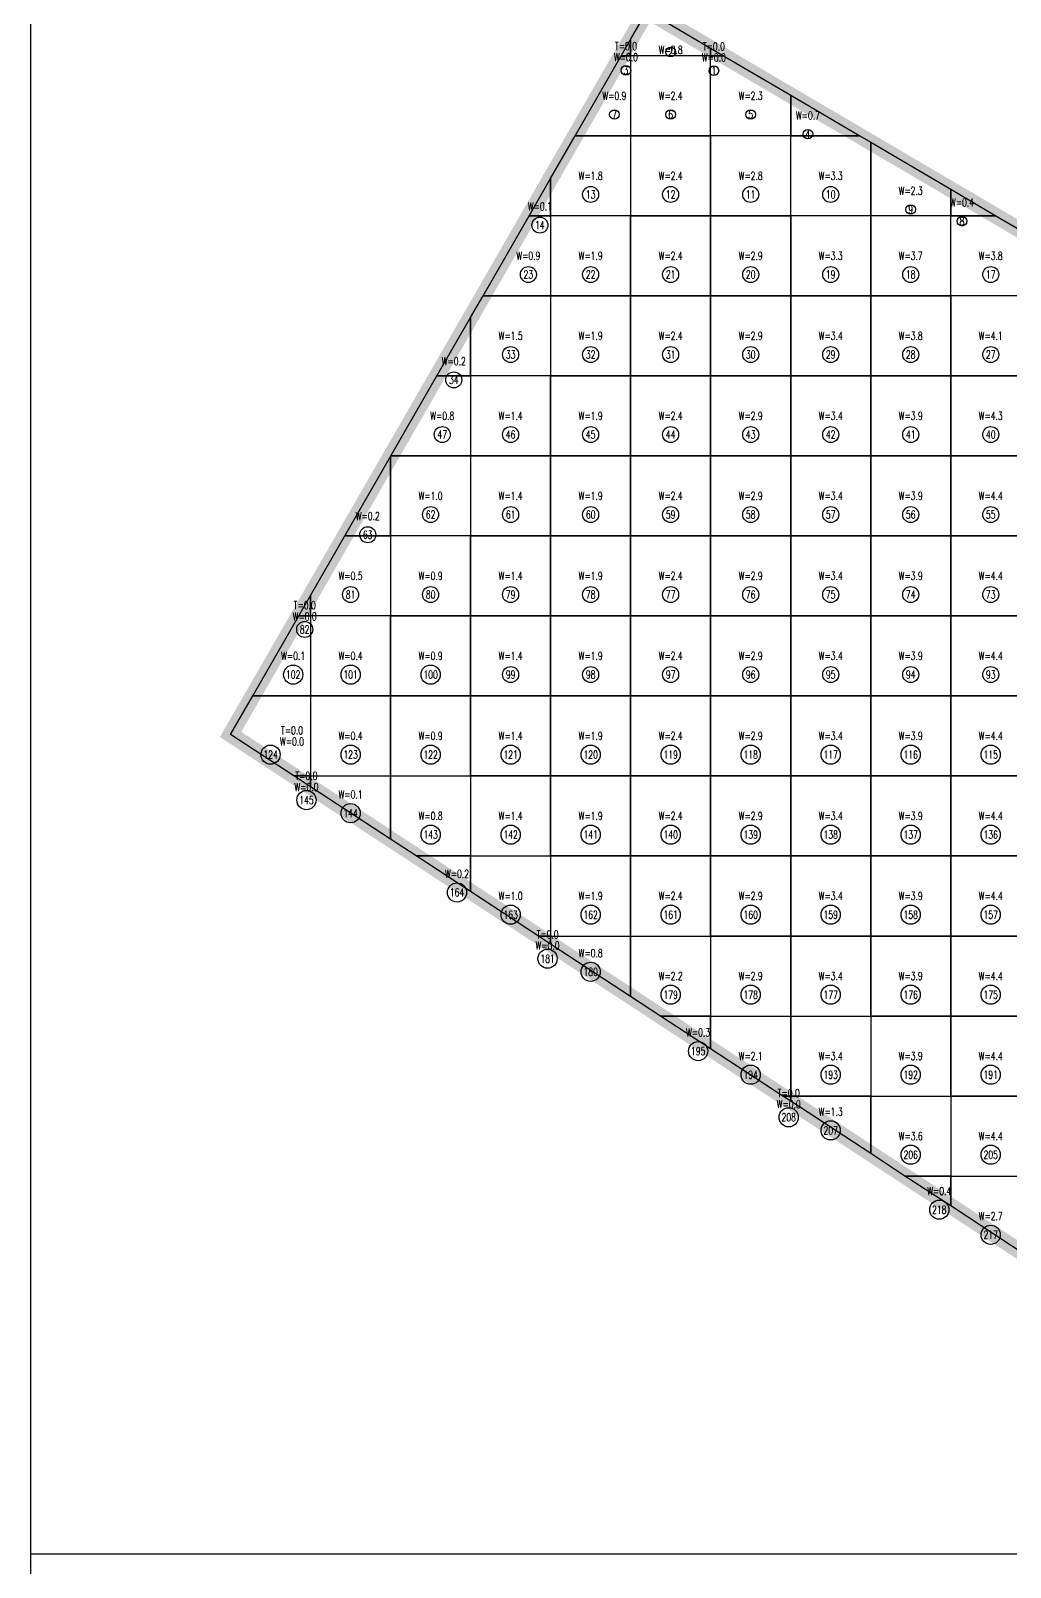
# Model space of a CAD drawing. Extents: x 4283 to 40403, y 1134 to 1764.
# Drawn here: x 6464.4 to 6525.6, y 1619.3 to 1715.3 of the extents above; entities that cross this region are included whole.
import ezdxf
from ezdxf.enums import TextEntityAlignment as Align

# ---------------------------------------------------------------- set-up
doc = ezdxf.new("R2010")
doc.units = 0
for name, color, linetype in [('tdz_5-2方格网', 2, 'Continuous'), ('tdz_5-2方格网计算', 7, 'Continuous'), ('tdz_土方计算图', 7, 'Continuous'), ('tdz_格田', 6, 'Continuous')]:
    doc.layers.add(name, color=color, linetype=linetype)
doc.styles.add('GLandNum', font='txt_____.ttf', dxfattribs={"width": 0.7, "height": 0.5})

msp = doc.modelspace()

# ---------------------------------------------------------------- linework, layer by layer
at = {"layer": 'tdz_5-2方格网', "linetype": 'Continuous'}
for points in [[(6506.897, 1714.183, 3407.996), (6506.897, 1713.71, 3407.997), (6501.897, 1713.71, 3408), (6501.897, 1714.735, 3408), (6502.923, 1716.518, 3408)], [(6501.897, 1714.735, 3408), (6501.897, 1713.71, 3408), (6501.307, 1713.71, 3408)], [(6507.702, 1713.71, 3407.996), (6506.897, 1713.71, 3407.997), (6506.897, 1714.183, 3407.996)], [(6501.307, 1713.71, 3408), (6501.897, 1713.71, 3408), (6501.897, 1708.71, 3408), (6498.429, 1708.71, 3408)], [(6501.897, 1713.71, 3408), (6501.897, 1708.71, 3408), (6506.897, 1708.71, 3408), (6506.897, 1713.71, 3407.997)], [(6511.897, 1711.245, 3407.992), (6511.897, 1708.71, 3407.995), (6506.897, 1708.71, 3408), (6506.897, 1713.71, 3407.997), (6507.702, 1713.71, 3407.996)], [(6516.211, 1708.71, 3407.988), (6511.897, 1708.71, 3407.995), (6511.897, 1711.245, 3407.992)], [(6498.429, 1708.71, 3408), (6501.897, 1708.71, 3408), (6501.897, 1703.71, 3408), (6496.897, 1703.71, 3408), (6496.897, 1706.049, 3408)], [(6501.897, 1708.71, 3408), (6501.897, 1703.71, 3408), (6506.897, 1703.71, 3408), (6506.897, 1708.71, 3408)], [(6506.897, 1708.71, 3408), (6506.897, 1703.71, 3408), (6511.897, 1703.71, 3408), (6511.897, 1708.71, 3407.995)], [(6516.897, 1708.307, 3407.988), (6516.897, 1703.71, 3407.993), (6511.897, 1703.71, 3408), (6511.897, 1708.71, 3407.995), (6516.211, 1708.71, 3407.988)], [(6521.897, 1705.368, 3407.983), (6521.897, 1703.71, 3407.985), (6516.897, 1703.71, 3407.993), (6516.897, 1708.307, 3407.988)], [(6496.897, 1706.049, 3408), (6496.897, 1703.71, 3408), (6495.551, 1703.71, 3408)], [(6524.719, 1703.71, 3407.981), (6521.897, 1703.71, 3407.985), (6521.897, 1705.368, 3407.983)], [(6495.551, 1703.71, 3408), (6496.897, 1703.71, 3408), (6496.897, 1698.71, 3408), (6492.672, 1698.71, 3408)], [(6496.897, 1703.71, 3408), (6496.897, 1698.71, 3408), (6501.897, 1698.71, 3408), (6501.897, 1703.71, 3408)], [(6501.897, 1703.71, 3408), (6501.897, 1698.71, 3408), (6506.897, 1698.71, 3408), (6506.897, 1703.71, 3408)], [(6506.897, 1703.71, 3408), (6506.897, 1698.71, 3408), (6511.897, 1698.71, 3408), (6511.897, 1703.71, 3408)], [(6511.897, 1703.71, 3408), (6511.897, 1698.71, 3408), (6516.897, 1698.71, 3407.999), (6516.897, 1703.71, 3407.993)], [(6516.897, 1703.71, 3407.993), (6516.897, 1698.71, 3407.999), (6521.897, 1698.71, 3407.991), (6521.897, 1703.71, 3407.985)], [(6526.897, 1702.43, 3407.979), (6526.897, 1698.71, 3407.983), (6521.897, 1698.71, 3407.991), (6521.897, 1703.71, 3407.985), (6524.719, 1703.71, 3407.981)], [(6492.672, 1698.71, 3408), (6496.897, 1698.71, 3408), (6496.897, 1693.71, 3408), (6491.897, 1693.71, 3408), (6491.897, 1697.363, 3408)], [(6496.897, 1698.71, 3408), (6496.897, 1693.71, 3408), (6501.897, 1693.71, 3408), (6501.897, 1698.71, 3408)], [(6501.897, 1698.71, 3408), (6501.897, 1693.71, 3408), (6506.897, 1693.71, 3408), (6506.897, 1698.71, 3408)], [(6506.897, 1698.71, 3408), (6506.897, 1693.71, 3408), (6511.897, 1693.71, 3408), (6511.897, 1698.71, 3408)], [(6511.897, 1698.71, 3408), (6511.897, 1693.71, 3408), (6516.897, 1693.71, 3408), (6516.897, 1698.71, 3407.999)], [(6516.897, 1698.71, 3407.999), (6516.897, 1693.71, 3408), (6521.897, 1693.71, 3407.997), (6521.897, 1698.71, 3407.991)], [(6521.897, 1698.71, 3407.991), (6521.897, 1693.71, 3407.997), (6526.897, 1693.71, 3407.989), (6526.897, 1698.71, 3407.983)], [(6491.897, 1697.363, 3408), (6491.897, 1693.71, 3408), (6489.794, 1693.71, 3408)], [(6489.794, 1693.71, 3408), (6491.897, 1693.71, 3408), (6491.897, 1688.71, 3408), (6486.916, 1688.71, 3408)], [(6491.897, 1693.71, 3408), (6491.897, 1688.71, 3408), (6496.897, 1688.71, 3408), (6496.897, 1693.71, 3408)], [(6496.897, 1693.71, 3408), (6496.897, 1688.71, 3408), (6501.897, 1688.71, 3408), (6501.897, 1693.71, 3408)], [(6501.897, 1693.71, 3408), (6501.897, 1688.71, 3408), (6506.897, 1688.71, 3408), (6506.897, 1693.71, 3408)], [(6506.897, 1693.71, 3408), (6506.897, 1688.71, 3408), (6511.897, 1688.71, 3408), (6511.897, 1693.71, 3408)], [(6511.897, 1693.71, 3408), (6511.897, 1688.71, 3408), (6516.897, 1688.71, 3408), (6516.897, 1693.71, 3408)], [(6516.897, 1693.71, 3408), (6516.897, 1688.71, 3408), (6521.897, 1688.71, 3408), (6521.897, 1693.71, 3407.997)], [(6521.897, 1693.71, 3407.997), (6521.897, 1688.71, 3408), (6526.897, 1688.71, 3407.995), (6526.897, 1693.71, 3407.989)], [(6486.897, 1688.677, 3408), (6486.897, 1683.71, 3408), (6484.038, 1683.71, 3408)], [(6486.916, 1688.71, 3408), (6491.897, 1688.71, 3408), (6491.897, 1683.71, 3408), (6486.897, 1683.71, 3408), (6486.897, 1688.677, 3408)], [(6491.897, 1688.71, 3408), (6491.897, 1683.71, 3408), (6496.897, 1683.71, 3408), (6496.897, 1688.71, 3408)], [(6496.897, 1688.71, 3408), (6496.897, 1683.71, 3408), (6501.897, 1683.71, 3408), (6501.897, 1688.71, 3408)], [(6501.897, 1688.71, 3408), (6501.897, 1683.71, 3408), (6506.897, 1683.71, 3408), (6506.897, 1688.71, 3408)], [(6506.897, 1688.71, 3408), (6506.897, 1683.71, 3408), (6511.897, 1683.71, 3408), (6511.897, 1688.71, 3408)], [(6511.897, 1688.71, 3408), (6511.897, 1683.71, 3408), (6516.897, 1683.71, 3408), (6516.897, 1688.71, 3408)], [(6516.897, 1688.71, 3408), (6516.897, 1683.71, 3408), (6521.897, 1683.71, 3408), (6521.897, 1688.71, 3408)], [(6521.897, 1688.71, 3408), (6521.897, 1683.71, 3408), (6526.897, 1683.71, 3408), (6526.897, 1688.71, 3407.995)], [(6484.038, 1683.71, 3408), (6486.897, 1683.71, 3408), (6486.897, 1678.71, 3408), (6481.897, 1678.71, 3408), (6481.897, 1679.991, 3408)], [(6486.897, 1683.71, 3408), (6486.897, 1678.71, 3408), (6491.897, 1678.71, 3408), (6491.897, 1683.71, 3408)], [(6491.897, 1683.71, 3408), (6491.897, 1678.71, 3408), (6496.897, 1678.71, 3408), (6496.897, 1683.71, 3408)], [(6496.897, 1683.71, 3408), (6496.897, 1678.71, 3408), (6501.897, 1678.71, 3408), (6501.897, 1683.71, 3408)], [(6501.897, 1683.71, 3408), (6501.897, 1678.71, 3408), (6506.897, 1678.71, 3408), (6506.897, 1683.71, 3408)], [(6506.897, 1683.71, 3408), (6506.897, 1678.71, 3408), (6511.897, 1678.71, 3408), (6511.897, 1683.71, 3408)], [(6511.897, 1683.71, 3408), (6511.897, 1678.71, 3408), (6516.897, 1678.71, 3408), (6516.897, 1683.71, 3408)], [(6516.897, 1683.71, 3408), (6516.897, 1678.71, 3408), (6521.897, 1678.71, 3408), (6521.897, 1683.71, 3408)], [(6521.897, 1683.71, 3408), (6521.897, 1678.71, 3408), (6526.897, 1678.71, 3408), (6526.897, 1683.71, 3408)], [(6481.897, 1679.991, 3408), (6481.897, 1678.71, 3408), (6481.16, 1678.71, 3408)], [(6481.16, 1678.71, 3408), (6481.897, 1678.71, 3408), (6481.897, 1673.71, 3408), (6478.282, 1673.71, 3408)], [(6481.897, 1678.71, 3408), (6481.897, 1673.71, 3408), (6486.897, 1673.71, 3408), (6486.897, 1678.71, 3408)], [(6486.897, 1678.71, 3408), (6486.897, 1673.71, 3408), (6491.897, 1673.71, 3408), (6491.897, 1678.71, 3408)], [(6491.897, 1678.71, 3408), (6491.897, 1673.71, 3408), (6496.897, 1673.71, 3408), (6496.897, 1678.71, 3408)], [(6496.897, 1678.71, 3408), (6496.897, 1673.71, 3408), (6501.897, 1673.71, 3408), (6501.897, 1678.71, 3408)], [(6501.897, 1678.71, 3408), (6501.897, 1673.71, 3408), (6506.897, 1673.71, 3408), (6506.897, 1678.71, 3408)], [(6506.897, 1678.71, 3408), (6506.897, 1673.71, 3408), (6511.897, 1673.71, 3408), (6511.897, 1678.71, 3408)], [(6511.897, 1678.71, 3408), (6511.897, 1673.71, 3408), (6516.897, 1673.71, 3408), (6516.897, 1678.71, 3408)], [(6516.897, 1678.71, 3408), (6516.897, 1673.71, 3408), (6521.897, 1673.71, 3408), (6521.897, 1678.71, 3408)], [(6521.897, 1678.71, 3408), (6521.897, 1673.71, 3408), (6526.897, 1673.71, 3408), (6526.897, 1678.71, 3408)], [(6478.282, 1673.71, 3408), (6481.897, 1673.71, 3408), (6481.897, 1668.71, 3408), (6480.859, 1668.71, 3408), (6476.897, 1671.305, 3408)], [(6481.897, 1673.71, 3408), (6481.897, 1668.71, 3408), (6486.897, 1668.71, 3408), (6486.897, 1673.71, 3408)], [(6486.897, 1673.71, 3408), (6486.897, 1668.71, 3408), (6491.897, 1668.71, 3408), (6491.897, 1673.71, 3408)], [(6491.897, 1673.71, 3408), (6491.897, 1668.71, 3408), (6496.897, 1668.71, 3408), (6496.897, 1673.71, 3408)], [(6496.897, 1673.71, 3408), (6496.897, 1668.71, 3408), (6501.897, 1668.71, 3408), (6501.897, 1673.71, 3408)], [(6501.897, 1673.71, 3408), (6501.897, 1668.71, 3408), (6506.897, 1668.71, 3408), (6506.897, 1673.71, 3408)], [(6506.897, 1673.71, 3408), (6506.897, 1668.71, 3408), (6511.897, 1668.71, 3408), (6511.897, 1673.71, 3408)], [(6511.897, 1673.71, 3408), (6511.897, 1668.71, 3408), (6516.897, 1668.71, 3408), (6516.897, 1673.71, 3408)], [(6516.897, 1673.71, 3408), (6516.897, 1668.71, 3408), (6521.897, 1668.71, 3408), (6521.897, 1673.71, 3408)], [(6521.897, 1673.71, 3408), (6521.897, 1668.71, 3408), (6526.897, 1668.71, 3408), (6526.897, 1673.71, 3408)], [(6480.859, 1668.71, 3408), (6481.897, 1668.71, 3408), (6481.897, 1668.031, 3408)], [(6481.897, 1668.031, 3408), (6481.897, 1668.71, 3408), (6486.897, 1668.71, 3408), (6486.897, 1664.757, 3408)], [(6486.897, 1664.757, 3408), (6486.897, 1668.71, 3408), (6491.897, 1668.71, 3408), (6491.897, 1663.71, 3408), (6488.496, 1663.71, 3408)], [(6491.897, 1668.71, 3408), (6491.897, 1663.71, 3408), (6496.897, 1663.71, 3408), (6496.897, 1668.71, 3408)], [(6496.897, 1668.71, 3408), (6496.897, 1663.71, 3408), (6501.897, 1663.71, 3408), (6501.897, 1668.71, 3408)], [(6501.897, 1668.71, 3408), (6501.897, 1663.71, 3408), (6506.897, 1663.71, 3408), (6506.897, 1668.71, 3408)], [(6506.897, 1668.71, 3408), (6506.897, 1663.71, 3408), (6511.897, 1663.71, 3408), (6511.897, 1668.71, 3408)], [(6511.897, 1668.71, 3408), (6511.897, 1663.71, 3408), (6516.897, 1663.71, 3408), (6516.897, 1668.71, 3408)], [(6516.897, 1668.71, 3408), (6516.897, 1663.71, 3408), (6521.897, 1663.71, 3408), (6521.897, 1668.71, 3408)], [(6521.897, 1668.71, 3408), (6521.897, 1663.71, 3408), (6526.897, 1663.71, 3408), (6526.897, 1668.71, 3408)], [(6488.496, 1663.71, 3408), (6491.897, 1663.71, 3408), (6491.897, 1661.483, 3408)], [(6491.897, 1661.483, 3408), (6491.897, 1663.71, 3408), (6496.897, 1663.71, 3408), (6496.897, 1658.71, 3408), (6496.132, 1658.71, 3408)], [(6496.897, 1663.71, 3408), (6496.897, 1658.71, 3408), (6501.897, 1658.71, 3408), (6501.897, 1663.71, 3408)], [(6501.897, 1663.71, 3408), (6501.897, 1658.71, 3408), (6506.897, 1658.71, 3408), (6506.897, 1663.71, 3408)], [(6506.897, 1663.71, 3408), (6506.897, 1658.71, 3408), (6511.897, 1658.71, 3408), (6511.897, 1663.71, 3408)], [(6511.897, 1663.71, 3408), (6511.897, 1658.71, 3408), (6516.897, 1658.71, 3408), (6516.897, 1663.71, 3408)], [(6516.897, 1663.71, 3408), (6516.897, 1658.71, 3408), (6521.897, 1658.71, 3408), (6521.897, 1663.71, 3408)], [(6521.897, 1663.71, 3408), (6521.897, 1658.71, 3408), (6526.897, 1658.71, 3408), (6526.897, 1663.71, 3408)], [(6496.132, 1658.71, 3408), (6496.897, 1658.71, 3408), (6496.897, 1658.209, 3408)], [(6496.897, 1658.209, 3408), (6496.897, 1658.71, 3408), (6501.897, 1658.71, 3408), (6501.897, 1654.935, 3408)], [(6501.897, 1654.935, 3408), (6501.897, 1658.71, 3408), (6506.897, 1658.71, 3408), (6506.897, 1653.71, 3408), (6503.768, 1653.71, 3408)], [(6506.897, 1658.71, 3408), (6506.897, 1653.71, 3408), (6511.897, 1653.71, 3408), (6511.897, 1658.71, 3408)], [(6511.897, 1658.71, 3408), (6511.897, 1653.71, 3408), (6516.897, 1653.71, 3408), (6516.897, 1658.71, 3408)], [(6516.897, 1658.71, 3408), (6516.897, 1653.71, 3408), (6521.897, 1653.71, 3408), (6521.897, 1658.71, 3408)], [(6521.897, 1658.71, 3408), (6521.897, 1653.71, 3408), (6526.897, 1653.71, 3408), (6526.897, 1658.71, 3408)], [(6503.768, 1653.71, 3408), (6506.897, 1653.71, 3408), (6506.897, 1651.661, 3408)], [(6506.897, 1651.661, 3408), (6506.897, 1653.71, 3408), (6511.897, 1653.71, 3408), (6511.897, 1648.71, 3408), (6511.404, 1648.71, 3408)], [(6511.897, 1648.71, 3408), (6511.897, 1653.71, 3408), (6516.897, 1653.71, 3408), (6516.897, 1648.71, 3408)], [(6516.897, 1653.71, 3408), (6516.897, 1648.71, 3408), (6521.897, 1648.71, 3408), (6521.897, 1653.71, 3408)], [(6521.897, 1653.71, 3408), (6521.897, 1648.71, 3408), (6526.897, 1648.71, 3408), (6526.897, 1653.71, 3408)], [(6511.404, 1648.71, 3408), (6511.897, 1648.71, 3408), (6511.897, 1648.387, 3408)], [(6511.897, 1648.387, 3408), (6511.897, 1648.71, 3408), (6516.897, 1648.71, 3408), (6516.897, 1645.114, 3408)], [(6516.897, 1645.114, 3408), (6516.897, 1648.71, 3408), (6521.897, 1648.71, 3408), (6521.897, 1643.71, 3408), (6519.041, 1643.71, 3408)], [(6521.897, 1648.71, 3408), (6521.897, 1643.71, 3408), (6526.897, 1643.71, 3408), (6526.897, 1648.71, 3408)], [(6519.041, 1643.71, 3408), (6521.897, 1643.71, 3408), (6521.897, 1641.84, 3408)], [(6521.897, 1641.84, 3408), (6521.897, 1643.71, 3408), (6526.897, 1643.71, 3408), (6526.897, 1638.71, 3407.925), (6526.677, 1638.71, 3407.931)]]:
    msp.add_polyline3d(points, close=True, dxfattribs=at)
at = {"layer": 'tdz_5-2方格网计算', "color": 7, "linetype": 'Continuous'}
for centre, radius in [((6504.397, 1713.948), 0.3), ((6501.602, 1712.8), 0.3), ((6507.098, 1712.78), 0.3), ((6500.882, 1710.043), 0.3), ((6504.397, 1710.043), 0.3), ((6509.397, 1710.043), 0.3), ((6512.975, 1708.811), 0.3), ((6499.397, 1705.043), 0.5), ((6504.397, 1705.043), 0.5), ((6509.397, 1705.043), 0.5), ((6514.397, 1705.043), 0.5), ((6519.397, 1704.107), 0.3), ((6496.224, 1703.128), 0.5), ((6522.603, 1703.373), 0.3), ((6495.504, 1700.043), 0.5), ((6499.397, 1700.043), 0.5), ((6504.397, 1700.043), 0.5), ((6509.397, 1700.043), 0.5), ((6514.397, 1700.043), 0.5), ((6519.397, 1700.043), 0.5), ((6524.397, 1700.043), 0.5), ((6494.397, 1695.043), 0.5), ((6499.397, 1695.043), 0.5), ((6504.397, 1695.043), 0.5), ((6509.397, 1695.043), 0.5), ((6514.397, 1695.043), 0.5), ((6519.397, 1695.043), 0.5), ((6524.397, 1695.043), 0.5), ((6490.846, 1693.457), 0.5), ((6490.126, 1690.043), 0.5), ((6494.397, 1690.043), 0.5), ((6499.397, 1690.043), 0.5), ((6504.397, 1690.043), 0.5), ((6509.397, 1690.043), 0.5), ((6514.397, 1690.043), 0.5), ((6519.397, 1690.043), 0.5), ((6524.397, 1690.043), 0.5), ((6489.397, 1685.043), 0.5), ((6494.397, 1685.043), 0.5), ((6499.397, 1685.043), 0.5), ((6504.397, 1685.043), 0.5), ((6509.397, 1685.043), 0.5), ((6514.397, 1685.043), 0.5), ((6519.397, 1685.043), 0.5), ((6524.397, 1685.043), 0.5), ((6485.468, 1683.785), 0.5), ((6484.397, 1680.043), 0.5), ((6489.397, 1680.043), 0.5), ((6494.397, 1680.043), 0.5), ((6499.397, 1680.043), 0.5), ((6504.397, 1680.043), 0.5), ((6509.397, 1680.043), 0.5), ((6514.397, 1680.043), 0.5), ((6519.397, 1680.043), 0.5), ((6524.397, 1680.043), 0.5), ((6481.528, 1677.864), 0.5), ((6480.809, 1675.043), 0.6), ((6484.397, 1675.043), 0.6), ((6489.397, 1675.043), 0.6), ((6494.397, 1675.043), 0.5), ((6499.397, 1675.043), 0.5), ((6504.397, 1675.043), 0.5), ((6509.397, 1675.043), 0.5), ((6514.397, 1675.043), 0.5), ((6519.397, 1675.043), 0.5), ((6524.397, 1675.043), 0.5), ((6479.397, 1670.043), 0.6), ((6484.397, 1670.043), 0.6), ((6489.397, 1670.043), 0.6), ((6494.397, 1670.043), 0.6), ((6499.397, 1670.043), 0.6), ((6504.397, 1670.043), 0.6), ((6509.397, 1670.043), 0.6), ((6514.397, 1670.043), 0.6), ((6519.397, 1670.043), 0.6), ((6524.397, 1670.043), 0.6), ((6481.638, 1667.204), 0.6), ((6484.397, 1666.385), 0.6), ((6489.397, 1665.043), 0.6), ((6494.397, 1665.043), 0.6), ((6499.397, 1665.043), 0.6), ((6504.397, 1665.043), 0.6), ((6509.397, 1665.043), 0.6), ((6514.397, 1665.043), 0.6), ((6519.397, 1665.043), 0.6), ((6524.397, 1665.043), 0.6), ((6491.047, 1661.43), 0.6), ((6494.397, 1660.043), 0.6), ((6499.397, 1660.043), 0.6), ((6504.397, 1660.043), 0.6), ((6509.397, 1660.043), 0.6), ((6514.397, 1660.043), 0.6), ((6519.397, 1660.043), 0.6), ((6524.397, 1660.043), 0.6), ((6496.706, 1657.293), 0.6), ((6499.397, 1656.474), 0.6), ((6504.397, 1655.043), 0.6), ((6509.397, 1655.043), 0.6), ((6514.397, 1655.043), 0.6), ((6519.397, 1655.043), 0.6), ((6524.397, 1655.043), 0.6), ((6506.115, 1651.519), 0.6), ((6509.397, 1650.043), 0.6), ((6514.397, 1650.043), 0.6), ((6519.397, 1650.043), 0.6), ((6524.397, 1650.043), 0.6), ((6511.774, 1647.382), 0.6), ((6514.397, 1646.564), 0.6), ((6519.397, 1645.043), 0.6), ((6524.397, 1645.043), 0.6), ((6521.183, 1641.608), 0.6), ((6524.397, 1640.043), 0.6)]:
    msp.add_circle(centre, radius, dxfattribs=at)
at = {"layer": 'tdz_土方计算图', "linetype": 'Continuous'}
msp.add_lwpolyline([(6464.408, 1720.114), (6594.408, 1720.114), (6594.408, 1560.114), (6464.408, 1560.114)], close=True, dxfattribs=at)
msp.add_lwpolyline([(6464.408, 1620.114), (6594.408, 1620.114)], dxfattribs=at)
at = {"layer": 'tdz_格田', "linetype": 'Continuous', "lineweight": 60, "const_width": 1}
msp.add_lwpolyline([(6476.897, 1671.305), (6502.923, 1716.518), (6581.919, 1670.096), (6549.586, 1623.71), (6476.897, 1671.305)], close=True, dxfattribs=at)

# ---------------------------------------------------------------- texts
at = {"layer": 'tdz_5-2方格网计算', "color": 173, "linetype": 'Continuous', "style": 'GLandNum', "width": 0.7}
for s, p in [('W=0.0', (6501.602, 1713.616)), ('W=0.8', (6504.397, 1714.085)), ('W=0.0', (6507.098, 1713.597)), ('W=0.9', (6500.882, 1711.21)), ('W=2.4', (6504.397, 1711.21)), ('W=2.3', (6509.397, 1711.21)), ('W=0.7', (6512.975, 1709.978)), ('W=1.8', (6499.397, 1706.21)), ('W=2.4', (6504.397, 1706.21)), ('W=2.8', (6509.397, 1706.21)), ('W=3.3', (6514.397, 1706.21)), ('W=2.3', (6519.397, 1705.274)), ('W=0.1', (6496.224, 1704.295)), ('W=0.4', (6522.603, 1704.539)), ('W=0.9', (6495.504, 1701.21)), ('W=1.9', (6499.397, 1701.21)), ('W=2.4', (6504.397, 1701.21)), ('W=2.9', (6509.397, 1701.21)), ('W=3.3', (6514.397, 1701.21)), ('W=3.7', (6519.397, 1701.21)), ('W=3.8', (6524.397, 1701.21)), ('W=1.5', (6494.397, 1696.21)), ('W=1.9', (6499.397, 1696.21)), ('W=2.4', (6504.397, 1696.21)), ('W=2.9', (6509.397, 1696.21)), ('W=3.4', (6514.397, 1696.21)), ('W=3.8', (6519.397, 1696.21)), ('W=4.1', (6524.397, 1696.21)), ('W=0.2', (6490.846, 1694.623)), ('W=0.8', (6490.126, 1691.21)), ('W=1.4', (6494.397, 1691.21)), ('W=1.9', (6499.397, 1691.21)), ('W=2.4', (6504.397, 1691.21)), ('W=2.9', (6509.397, 1691.21)), ('W=3.4', (6514.397, 1691.21)), ('W=3.9', (6519.397, 1691.21)), ('W=4.3', (6524.397, 1691.21)), ('W=1.0', (6489.397, 1686.21)), ('W=1.4', (6494.397, 1686.21)), ('W=1.9', (6499.397, 1686.21)), ('W=2.4', (6504.397, 1686.21)), ('W=2.9', (6509.397, 1686.21)), ('W=3.4', (6514.397, 1686.21)), ('W=3.9', (6519.397, 1686.21)), ('W=4.4', (6524.397, 1686.21)), ('W=0.2', (6485.468, 1684.952)), ('W=0.5', (6484.397, 1681.21)), ('W=0.9', (6489.397, 1681.21)), ('W=1.4', (6494.397, 1681.21)), ('W=1.9', (6499.397, 1681.21)), ('W=2.4', (6504.397, 1681.21)), ('W=2.9', (6509.397, 1681.21)), ('W=3.4', (6514.397, 1681.21)), ('W=3.9', (6519.397, 1681.21)), ('W=4.4', (6524.397, 1681.21)), ('W=0.0', (6481.528, 1678.68)), ('W=0.1', (6480.809, 1676.21)), ('W=0.4', (6484.397, 1676.21)), ('W=0.9', (6489.397, 1676.21)), ('W=1.4', (6494.397, 1676.21)), ('W=1.9', (6499.397, 1676.21)), ('W=2.4', (6504.397, 1676.21)), ('W=2.9', (6509.397, 1676.21)), ('W=3.4', (6514.397, 1676.21)), ('W=3.9', (6519.397, 1676.21)), ('W=4.4', (6524.397, 1676.21)), ('W=0.0', (6480.734, 1670.86)), ('W=0.4', (6484.397, 1671.21)), ('W=0.9', (6489.397, 1671.21)), ('W=1.4', (6494.397, 1671.21)), ('W=1.9', (6499.397, 1671.21)), ('W=2.4', (6504.397, 1671.21)), ('W=2.9', (6509.397, 1671.21)), ('W=3.4', (6514.397, 1671.21)), ('W=3.9', (6519.397, 1671.21)), ('W=4.4', (6524.397, 1671.21)), ('W=0.0', (6481.638, 1668.02)), ('W=0.1', (6484.397, 1667.552)), ('W=0.8', (6489.397, 1666.21)), ('W=1.4', (6494.397, 1666.21)), ('W=1.9', (6499.397, 1666.21)), ('W=2.4', (6504.397, 1666.21)), ('W=2.9', (6509.397, 1666.21)), ('W=3.4', (6514.397, 1666.21)), ('W=3.9', (6519.397, 1666.21)), ('W=4.4', (6524.397, 1666.21)), ('W=0.2', (6491.047, 1662.596)), ('W=1.0', (6494.397, 1661.21)), ('W=1.9', (6499.397, 1661.21)), ('W=2.4', (6504.397, 1661.21)), ('W=2.9', (6509.397, 1661.21)), ('W=3.4', (6514.397, 1661.21)), ('W=3.9', (6519.397, 1661.21)), ('W=4.4', (6524.397, 1661.21)), ('W=0.0', (6496.706, 1658.11)), ('W=0.8', (6499.397, 1657.641)), ('W=2.2', (6504.397, 1656.21)), ('W=2.9', (6509.397, 1656.21)), ('W=3.4', (6514.397, 1656.21)), ('W=3.9', (6519.397, 1656.21)), ('W=4.4', (6524.397, 1656.21)), ('W=0.3', (6506.115, 1652.686)), ('W=2.1', (6509.397, 1651.21)), ('W=3.4', (6514.397, 1651.21)), ('W=3.9', (6519.397, 1651.21)), ('W=4.4', (6524.397, 1651.21)), ('W=0.0', (6511.774, 1648.199)), ('W=1.3', (6514.397, 1647.73)), ('W=3.6', (6519.397, 1646.21)), ('W=4.4', (6524.397, 1646.21)), ('W=0.4', (6521.183, 1642.775)), ('W=2.7', (6524.397, 1641.21))]:
    msp.add_text(s, height=0.5, dxfattribs=at).set_placement(p, align=Align.MIDDLE_CENTER)
at = {"layer": 'tdz_5-2方格网计算', "color": 2, "linetype": 'Continuous', "style": 'GLandNum', "width": 0.7}
for p in [(6501.602, 1714.316), (6507.098, 1714.297), (6481.528, 1679.38), (6480.734, 1671.56), (6481.638, 1668.72), (6496.706, 1658.81), (6511.774, 1648.899)]:
    msp.add_text('T=0.0', height=0.5, dxfattribs=at).set_placement(p, align=Align.MIDDLE_CENTER)
at = {"layer": 'tdz_5-2方格网计算', "color": 7, "linetype": 'Continuous', "style": 'GLandNum', "width": 0.7}
for s, p in [('2', (6504.397, 1713.948)), ('3', (6501.602, 1712.8)), ('1', (6507.098, 1712.78)), ('7', (6500.882, 1710.043)), ('6', (6504.397, 1710.043)), ('5', (6509.397, 1710.043)), ('4', (6512.975, 1708.811)), ('13', (6499.397, 1705.043)), ('12', (6504.397, 1705.043)), ('11', (6509.397, 1705.043)), ('10', (6514.397, 1705.043)), ('9', (6519.397, 1704.107)), ('14', (6496.224, 1703.128)), ('8', (6522.603, 1703.373)), ('23', (6495.504, 1700.043)), ('22', (6499.397, 1700.043)), ('21', (6504.397, 1700.043)), ('20', (6509.397, 1700.043)), ('19', (6514.397, 1700.043)), ('18', (6519.397, 1700.043)), ('17', (6524.397, 1700.043)), ('33', (6494.397, 1695.043)), ('32', (6499.397, 1695.043)), ('31', (6504.397, 1695.043)), ('30', (6509.397, 1695.043)), ('29', (6514.397, 1695.043)), ('28', (6519.397, 1695.043)), ('27', (6524.397, 1695.043)), ('34', (6490.846, 1693.457)), ('47', (6490.126, 1690.043)), ('46', (6494.397, 1690.043)), ('45', (6499.397, 1690.043)), ('44', (6504.397, 1690.043)), ('43', (6509.397, 1690.043)), ('42', (6514.397, 1690.043)), ('41', (6519.397, 1690.043)), ('40', (6524.397, 1690.043)), ('62', (6489.397, 1685.043)), ('61', (6494.397, 1685.043)), ('60', (6499.397, 1685.043)), ('59', (6504.397, 1685.043)), ('58', (6509.397, 1685.043)), ('57', (6514.397, 1685.043)), ('56', (6519.397, 1685.043)), ('55', (6524.397, 1685.043)), ('63', (6485.468, 1683.785)), ('81', (6484.397, 1680.043)), ('80', (6489.397, 1680.043)), ('79', (6494.397, 1680.043)), ('78', (6499.397, 1680.043)), ('77', (6504.397, 1680.043)), ('76', (6509.397, 1680.043)), ('75', (6514.397, 1680.043)), ('74', (6519.397, 1680.043)), ('73', (6524.397, 1680.043)), ('82', (6481.528, 1677.864)), ('102', (6480.809, 1675.043)), ('101', (6484.397, 1675.043)), ('100', (6489.397, 1675.043)), ('99', (6494.397, 1675.043)), ('98', (6499.397, 1675.043)), ('97', (6504.397, 1675.043)), ('96', (6509.397, 1675.043)), ('95', (6514.397, 1675.043)), ('94', (6519.397, 1675.043)), ('93', (6524.397, 1675.043)), ('124', (6479.397, 1670.043)), ('123', (6484.397, 1670.043)), ('122', (6489.397, 1670.043)), ('121', (6494.397, 1670.043)), ('120', (6499.397, 1670.043)), ('119', (6504.397, 1670.043)), ('118', (6509.397, 1670.043)), ('117', (6514.397, 1670.043)), ('116', (6519.397, 1670.043)), ('115', (6524.397, 1670.043)), ('145', (6481.638, 1667.204)), ('144', (6484.397, 1666.385)), ('143', (6489.397, 1665.043)), ('142', (6494.397, 1665.043)), ('141', (6499.397, 1665.043)), ('140', (6504.397, 1665.043)), ('139', (6509.397, 1665.043)), ('138', (6514.397, 1665.043)), ('137', (6519.397, 1665.043)), ('136', (6524.397, 1665.043)), ('164', (6491.047, 1661.43)), ('163', (6494.397, 1660.043)), ('162', (6499.397, 1660.043)), ('161', (6504.397, 1660.043)), ('160', (6509.397, 1660.043)), ('159', (6514.397, 1660.043)), ('158', (6519.397, 1660.043)), ('157', (6524.397, 1660.043)), ('181', (6496.706, 1657.293)), ('180', (6499.397, 1656.474)), ('179', (6504.397, 1655.043)), ('178', (6509.397, 1655.043)), ('177', (6514.397, 1655.043)), ('176', (6519.397, 1655.043)), ('175', (6524.397, 1655.043)), ('195', (6506.115, 1651.519)), ('194', (6509.397, 1650.043)), ('193', (6514.397, 1650.043)), ('192', (6519.397, 1650.043)), ('191', (6524.397, 1650.043)), ('208', (6511.774, 1647.382)), ('207', (6514.397, 1646.564)), ('206', (6519.397, 1645.043)), ('205', (6524.397, 1645.043)), ('218', (6521.183, 1641.608)), ('217', (6524.397, 1640.043))]:
    msp.add_text(s, height=0.5, dxfattribs=at).set_placement(p, align=Align.MIDDLE_CENTER)

doc.saveas('drawing.dxf')
